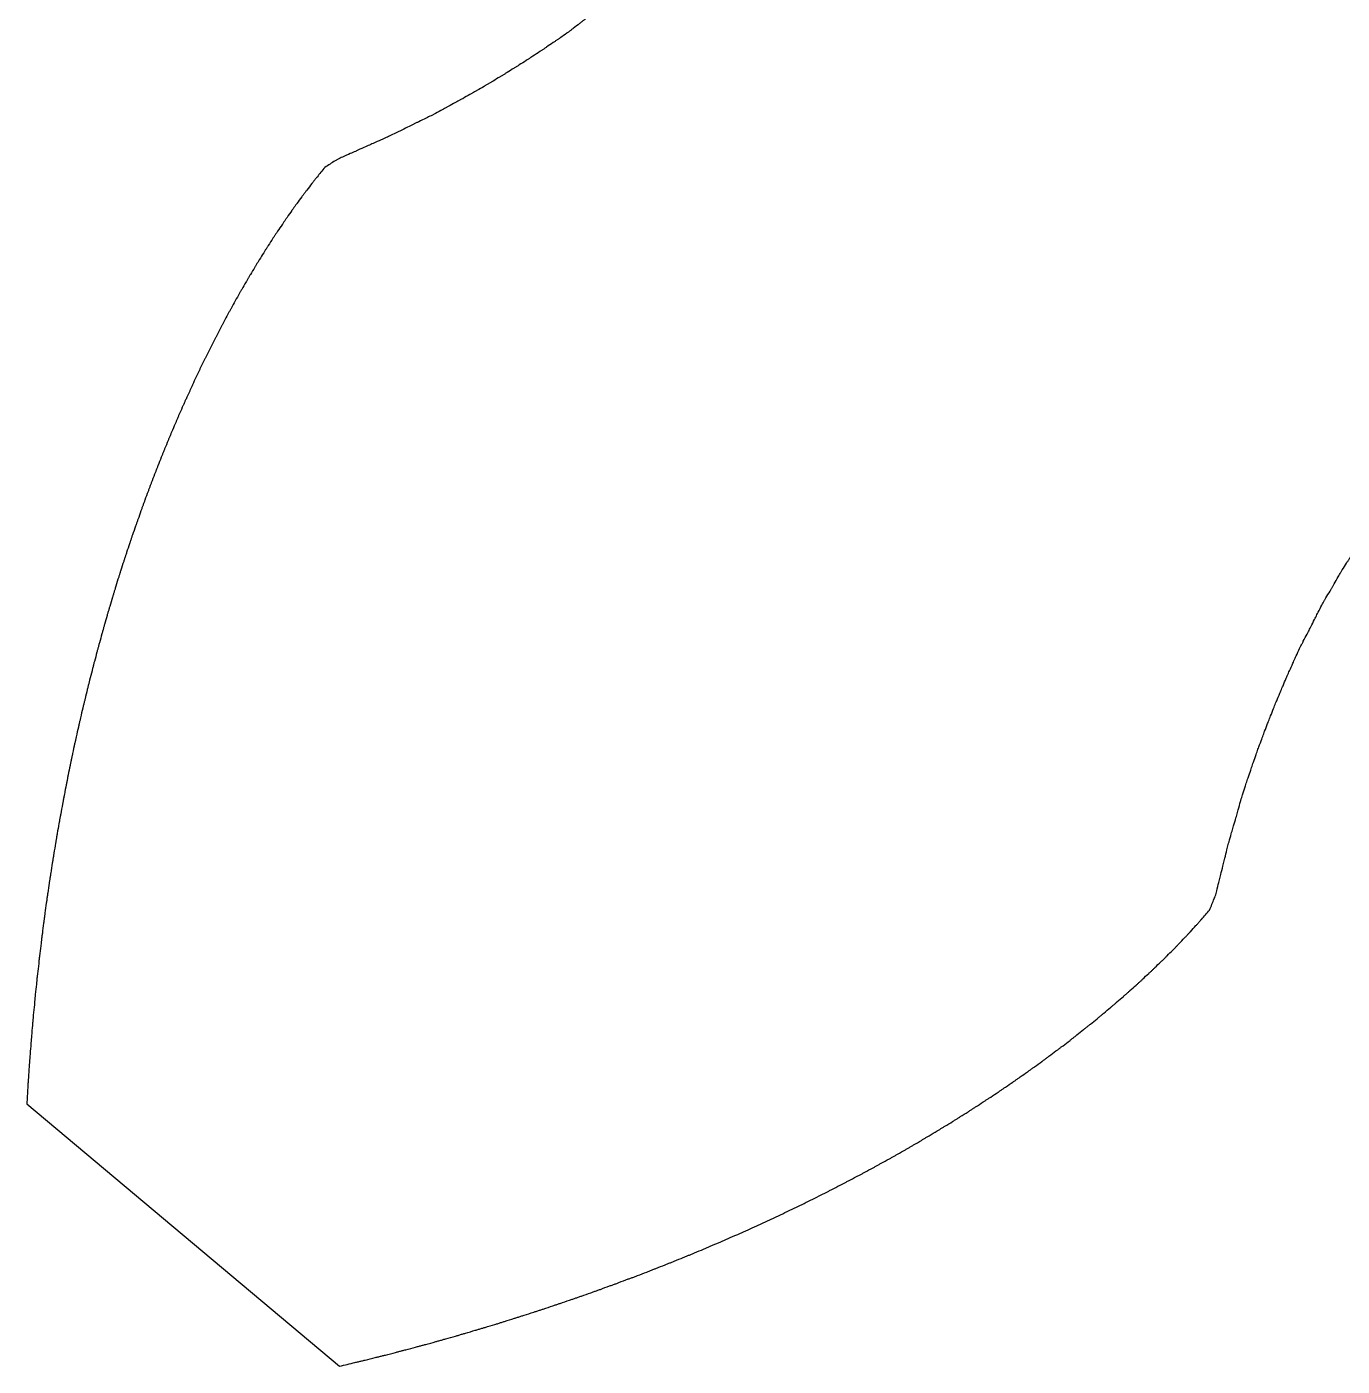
# Model space of a CAD drawing. Header units: millimetres. Extents: x -30 to 50.3, y -44.8 to 28.9.
# Drawn here: x -20.61 to -10.58, y -24.14 to -13.93 of the extents above; entities that cross this region are included whole.
import ezdxf

# ---------------------------------------------------------------- set-up
doc = ezdxf.new("R2010")
doc.units = ezdxf.units.MM

msp = doc.modelspace()

# ---------------------------------------------------------------- linework, layer by layer
at = {"color": 7, "linetype": 'Continuous', "lineweight": 25}
msp.add_line((-20.612, -22.141), (-18.225, -24.143), dxfattribs=at)
for points, knots in [([(-14.555, -10.587), (-14.546, -10.652), (-14.536, -10.718), (-14.527, -10.783), (-14.525, -10.796), (-14.521, -10.821), (-14.517, -10.861), (-14.517, -10.887), (-14.517, -10.9), (-14.516, -10.935), (-14.515, -10.97), (-14.515, -11.005), (-14.515, -11.016), (-14.514, -11.038), (-14.515, -11.071), (-14.517, -11.092), (-14.518, -11.103), (-14.52, -11.134), (-14.523, -11.165), (-14.525, -11.195), (-14.526, -11.205), (-14.528, -11.224), (-14.531, -11.253), (-14.535, -11.272), (-14.537, -11.281), (-14.542, -11.308), (-14.548, -11.335), (-14.553, -11.362), (-14.555, -11.37), (-14.558, -11.388), (-14.564, -11.415), (-14.568, -11.432), (-14.569, -11.441), (-14.575, -11.467), (-14.581, -11.493), (-14.587, -11.519), (-14.589, -11.527), (-14.592, -11.544), (-14.599, -11.569), (-14.604, -11.585), (-14.607, -11.594), (-14.614, -11.618), (-14.621, -11.642), (-14.628, -11.666), (-14.631, -11.673), (-14.636, -11.689), (-14.643, -11.713), (-14.648, -11.729), (-14.651, -11.736), (-14.659, -11.76), (-14.666, -11.783), (-14.674, -11.806), (-14.677, -11.814), (-14.682, -11.829), (-14.69, -11.852), (-14.696, -11.866), (-14.699, -11.874), (-14.708, -11.895), (-14.718, -11.917), (-14.727, -11.938), (-14.73, -11.946), (-14.736, -11.96), (-14.745, -11.981), (-14.751, -11.995), (-14.754, -12.002), (-14.764, -12.023), (-14.773, -12.044), (-14.783, -12.065), (-14.786, -12.072), (-14.792, -12.086), (-14.802, -12.106), (-14.809, -12.12), (-14.813, -12.126), (-14.824, -12.146), (-14.834, -12.165), (-14.845, -12.185), (-14.849, -12.191), (-14.856, -12.204), (-14.866, -12.224), (-14.873, -12.237), (-14.876, -12.244), (-14.887, -12.264), (-14.897, -12.284), (-14.907, -12.304), (-14.91, -12.311), (-14.917, -12.324), (-14.928, -12.344), (-14.935, -12.356), (-14.939, -12.362), (-14.95, -12.381), (-14.962, -12.4), (-14.973, -12.418), (-14.977, -12.425), (-14.984, -12.437), (-14.996, -12.455), (-15.004, -12.468), (-15.008, -12.474), (-15.019, -12.492), (-15.031, -12.51), (-15.043, -12.529), (-15.046, -12.535), (-15.054, -12.547), (-15.066, -12.564), (-15.075, -12.576), (-15.079, -12.581), (-15.092, -12.598), (-15.105, -12.615), (-15.117, -12.632), (-15.122, -12.638), (-15.13, -12.649), (-15.143, -12.666), (-15.151, -12.678), (-15.155, -12.684), (-15.167, -12.701), (-15.179, -12.719), (-15.191, -12.736), (-15.195, -12.742), (-15.204, -12.754), (-15.216, -12.771), (-15.225, -12.782), (-15.23, -12.787), (-15.243, -12.803), (-15.256, -12.82), (-15.269, -12.836), (-15.274, -12.841), (-15.283, -12.852), (-15.296, -12.868), (-15.305, -12.879), (-15.31, -12.884), (-15.323, -12.9), (-15.337, -12.916), (-15.35, -12.932), (-15.355, -12.937), (-15.364, -12.948), (-15.377, -12.964), (-15.386, -12.974), (-15.391, -12.98), (-15.405, -12.995), (-15.419, -13.011), (-15.432, -13.027), (-15.437, -13.032), (-15.446, -13.042), (-15.46, -13.058), (-15.469, -13.068), (-15.474, -13.073), (-15.488, -13.089), (-15.502, -13.104), (-15.516, -13.119), (-15.521, -13.125), (-15.53, -13.135), (-15.544, -13.15), (-15.554, -13.16), (-15.558, -13.165), (-15.573, -13.18), (-15.587, -13.195), (-15.601, -13.211), (-15.606, -13.216), (-15.615, -13.226), (-15.63, -13.241), (-15.639, -13.25), (-15.644, -13.255), (-15.659, -13.27), (-15.673, -13.285), (-15.687, -13.3), (-15.692, -13.305), (-15.702, -13.315), (-15.717, -13.329), (-15.726, -13.339), (-15.731, -13.344), (-15.746, -13.358), (-15.761, -13.373), (-15.775, -13.388), (-15.78, -13.392), (-15.79, -13.402), (-15.805, -13.416), (-15.816, -13.425), (-15.821, -13.43), (-15.836, -13.443), (-15.852, -13.457), (-15.868, -13.47), (-15.873, -13.475), (-15.883, -13.484), (-15.899, -13.497), (-15.909, -13.507), (-15.914, -13.511), (-15.929, -13.525), (-15.944, -13.539), (-15.959, -13.553), (-15.964, -13.558), (-15.974, -13.567), (-15.99, -13.581), (-16.001, -13.59), (-16.006, -13.594), (-16.022, -13.607), (-16.038, -13.62), (-16.054, -13.633), (-16.059, -13.637), (-16.07, -13.646), (-16.086, -13.659), (-16.096, -13.668), (-16.101, -13.673), (-16.117, -13.686), (-16.133, -13.7), (-16.148, -13.713), (-16.153, -13.718), (-16.164, -13.727), (-16.18, -13.74), (-16.191, -13.748), (-16.196, -13.752), (-16.213, -13.765), (-16.229, -13.778), (-16.245, -13.79), (-16.251, -13.794), (-16.262, -13.803), (-16.278, -13.815), (-16.289, -13.823), (-16.295, -13.827), (-16.311, -13.84), (-16.328, -13.852), (-16.345, -13.864), (-16.35, -13.868), (-16.361, -13.877), (-16.378, -13.889), (-16.388, -13.898), (-16.394, -13.902), (-16.41, -13.915), (-16.426, -13.927), (-16.443, -13.94), (-16.448, -13.944), (-16.459, -13.953), (-16.475, -13.965), (-16.487, -13.973), (-16.492, -13.977), (-16.509, -13.989), (-16.526, -14.001), (-16.543, -14.013), (-16.549, -14.017), (-16.56, -14.024), (-16.577, -14.036), (-16.589, -14.044), (-16.595, -14.048), (-16.612, -14.059), (-16.629, -14.071), (-16.646, -14.083), (-16.652, -14.087), (-16.663, -14.094), (-16.681, -14.106), (-16.692, -14.113), (-16.698, -14.117), (-16.715, -14.129), (-16.733, -14.14), (-16.75, -14.152), (-16.756, -14.155), (-16.767, -14.163), (-16.785, -14.174), (-16.797, -14.182), (-16.802, -14.185), (-16.82, -14.197), (-16.837, -14.208), (-16.855, -14.219), (-16.861, -14.223), (-16.873, -14.23), (-16.89, -14.241), (-16.902, -14.249), (-16.908, -14.252), (-16.926, -14.263), (-16.943, -14.274), (-16.961, -14.285), (-16.967, -14.289), (-16.979, -14.296), (-16.997, -14.307), (-17.009, -14.314), (-17.015, -14.318), (-17.033, -14.328), (-17.05, -14.339), (-17.068, -14.35), (-17.074, -14.353), (-17.086, -14.361), (-17.104, -14.371), (-17.116, -14.378), (-17.122, -14.382), (-17.14, -14.392), (-17.159, -14.403), (-17.177, -14.413), (-17.183, -14.417), (-17.195, -14.424), (-17.213, -14.434), (-17.225, -14.441), (-17.231, -14.445), (-17.249, -14.455), (-17.268, -14.465), (-17.286, -14.476), (-17.292, -14.479), (-17.304, -14.486), (-17.323, -14.496), (-17.335, -14.503), (-17.341, -14.506), (-17.36, -14.516), (-17.378, -14.526), (-17.396, -14.536), (-17.403, -14.54), (-17.415, -14.546), (-17.433, -14.556), (-17.446, -14.563), (-17.452, -14.566), (-17.471, -14.576), (-17.489, -14.586), (-17.508, -14.596), (-17.514, -14.599), (-17.527, -14.606), (-17.546, -14.615), (-17.558, -14.621), (-17.565, -14.624), (-17.584, -14.634), (-17.603, -14.643), (-17.622, -14.652), (-17.629, -14.655), (-17.641, -14.661), (-17.66, -14.671), (-17.673, -14.677), (-17.679, -14.68), (-17.698, -14.689), (-17.717, -14.699), (-17.736, -14.708), (-17.743, -14.711), (-17.755, -14.718), (-17.774, -14.727), (-17.787, -14.733), (-17.794, -14.736), (-17.813, -14.746), (-17.832, -14.755), (-17.851, -14.764), (-17.857, -14.767), (-17.87, -14.773), (-17.89, -14.782), (-17.903, -14.788), (-17.909, -14.791), (-17.929, -14.799), (-17.948, -14.808), (-17.968, -14.817), (-17.975, -14.819), (-17.988, -14.825), (-18.007, -14.834), (-18.02, -14.84), (-18.027, -14.843), (-18.046, -14.851), (-18.066, -14.86), (-18.085, -14.869), (-18.092, -14.872), (-18.105, -14.878), (-18.124, -14.887), (-18.137, -14.892), (-18.144, -14.895), (-18.163, -14.904), (-18.183, -14.912), (-18.203, -14.921), (-18.209, -14.924), (-18.222, -14.929), (-18.241, -14.939), (-18.253, -14.947), (-18.259, -14.95), (-18.285, -14.967), (-18.311, -14.983), (-18.338, -15)], [0, 0, 0, 0, 0.031678, 0.031678, 0.031678, 0.037992, 0.044306, 0.05062, 0.05062, 0.05062, 0.067465, 0.067465, 0.067465, 0.072733, 0.078001, 0.083269, 0.083269, 0.083269, 0.098067, 0.098067, 0.098067, 0.102719, 0.107371, 0.112023, 0.112023, 0.112023, 0.12518, 0.12518, 0.12518, 0.129509, 0.133839, 0.138168, 0.138168, 0.138168, 0.150991, 0.150991, 0.150991, 0.155137, 0.159282, 0.163427, 0.163427, 0.163427, 0.175492, 0.175492, 0.175492, 0.179476, 0.183459, 0.187443, 0.187443, 0.187443, 0.199279, 0.199279, 0.199279, 0.203127, 0.206975, 0.210823, 0.210823, 0.210823, 0.222091, 0.222091, 0.222091, 0.225821, 0.229552, 0.233282, 0.233282, 0.233282, 0.244398, 0.244398, 0.244398, 0.248031, 0.251665, 0.255298, 0.255298, 0.255298, 0.266002, 0.266002, 0.266002, 0.269595, 0.273188, 0.276781, 0.276781, 0.276781, 0.287638, 0.287638, 0.287638, 0.291196, 0.294755, 0.298313, 0.298313, 0.298313, 0.308825, 0.308825, 0.308825, 0.312315, 0.315805, 0.319295, 0.319295, 0.319295, 0.329727, 0.329727, 0.329727, 0.333163, 0.336599, 0.340036, 0.340036, 0.340036, 0.350238, 0.350238, 0.350238, 0.353655, 0.357071, 0.360487, 0.360487, 0.360487, 0.370786, 0.370786, 0.370786, 0.374185, 0.377585, 0.380985, 0.380985, 0.380985, 0.391099, 0.391099, 0.391099, 0.394465, 0.39783, 0.401196, 0.401196, 0.401196, 0.411275, 0.411275, 0.411275, 0.41463, 0.417985, 0.421339, 0.421339, 0.421339, 0.431388, 0.431388, 0.431388, 0.434733, 0.438078, 0.441424, 0.441424, 0.441424, 0.451446, 0.451446, 0.451446, 0.454783, 0.45812, 0.461457, 0.461457, 0.461457, 0.471456, 0.471456, 0.471456, 0.474786, 0.478116, 0.481446, 0.481446, 0.481446, 0.491427, 0.491427, 0.491427, 0.494751, 0.498075, 0.501399, 0.501399, 0.501399, 0.511365, 0.511365, 0.511365, 0.51468, 0.517995, 0.52131, 0.52131, 0.52131, 0.531247, 0.531247, 0.531247, 0.534561, 0.537874, 0.541187, 0.541187, 0.541187, 0.551132, 0.551132, 0.551132, 0.554445, 0.557757, 0.561069, 0.561069, 0.561069, 0.571008, 0.571008, 0.571008, 0.57432, 0.577632, 0.580945, 0.580945, 0.580945, 0.590881, 0.590881, 0.590881, 0.594194, 0.597507, 0.60082, 0.60082, 0.60082, 0.610769, 0.610769, 0.610769, 0.614087, 0.617405, 0.620722, 0.620722, 0.620722, 0.63068, 0.63068, 0.63068, 0.633996, 0.637313, 0.640629, 0.640629, 0.640629, 0.650573, 0.650573, 0.650573, 0.653892, 0.657211, 0.660531, 0.660531, 0.660531, 0.670511, 0.670511, 0.670511, 0.67384, 0.677169, 0.680498, 0.680498, 0.680498, 0.690491, 0.690491, 0.690491, 0.693825, 0.697159, 0.700492, 0.700492, 0.700492, 0.710501, 0.710501, 0.710501, 0.71384, 0.717179, 0.720518, 0.720518, 0.720518, 0.730543, 0.730543, 0.730543, 0.733888, 0.737233, 0.740578, 0.740578, 0.740578, 0.750621, 0.750621, 0.750621, 0.753972, 0.757324, 0.760675, 0.760675, 0.760675, 0.770738, 0.770738, 0.770738, 0.774096, 0.777454, 0.780812, 0.780812, 0.780812, 0.790896, 0.790896, 0.790896, 0.794262, 0.797627, 0.800992, 0.800992, 0.800992, 0.811099, 0.811099, 0.811099, 0.814472, 0.817845, 0.821218, 0.821218, 0.821218, 0.831349, 0.831349, 0.831349, 0.83473, 0.838111, 0.841492, 0.841492, 0.841492, 0.851648, 0.851648, 0.851648, 0.855048, 0.858448, 0.861847, 0.861847, 0.861847, 0.872093, 0.872093, 0.872093, 0.875502, 0.878911, 0.88232, 0.88232, 0.88232, 0.892527, 0.892527, 0.892527, 0.895934, 0.899342, 0.902749, 0.902749, 0.902749, 0.912985, 0.912985, 0.912985, 0.916412, 0.919839, 0.923266, 0.923266, 0.923266, 0.933594, 0.933594, 0.933594, 0.937032, 0.940469, 0.943906, 0.943906, 0.943906, 0.9542, 0.9542, 0.9542, 0.957636, 0.961073, 0.964509, 0.964509, 0.964509, 0.974835, 0.974835, 0.974835, 0.978216, 0.981596, 0.984977, 0.984977, 0.984977, 1, 1, 1, 1]), ([(-18.338, -15), (-18.358, -15.025), (-18.378, -15.049), (-18.397, -15.074), (-18.402, -15.079), (-18.411, -15.09), (-18.424, -15.107), (-18.432, -15.118), (-18.437, -15.123), (-18.45, -15.14), (-18.462, -15.157), (-18.475, -15.174), (-18.48, -15.179), (-18.488, -15.191), (-18.501, -15.208), (-18.509, -15.219), (-18.514, -15.225), (-18.526, -15.242), (-18.539, -15.259), (-18.551, -15.276), (-18.556, -15.282), (-18.564, -15.293), (-18.576, -15.311), (-18.585, -15.322), (-18.589, -15.328), (-18.601, -15.346), (-18.613, -15.363), (-18.626, -15.381), (-18.63, -15.387), (-18.638, -15.398), (-18.65, -15.416), (-18.658, -15.428), (-18.662, -15.434), (-18.674, -15.452), (-18.686, -15.469), (-18.698, -15.487), (-18.702, -15.493), (-18.71, -15.505), (-18.722, -15.523), (-18.73, -15.535), (-18.734, -15.541), (-18.745, -15.559), (-18.757, -15.578), (-18.769, -15.596), (-18.773, -15.602), (-18.781, -15.614), (-18.792, -15.632), (-18.8, -15.644), (-18.804, -15.651), (-18.815, -15.669), (-18.827, -15.687), (-18.838, -15.706), (-18.842, -15.712), (-18.85, -15.724), (-18.861, -15.743), (-18.869, -15.755), (-18.872, -15.762), (-18.883, -15.78), (-18.895, -15.799), (-18.906, -15.818), (-18.91, -15.824), (-18.917, -15.837), (-18.928, -15.855), (-18.936, -15.868), (-18.939, -15.874), (-18.95, -15.893), (-18.961, -15.912), (-18.972, -15.931), (-18.976, -15.938), (-18.983, -15.95), (-18.994, -15.97), (-19.001, -15.982), (-19.005, -15.989), (-19.016, -16.008), (-19.026, -16.027), (-19.037, -16.046), (-19.041, -16.053), (-19.048, -16.066), (-19.059, -16.085), (-19.065, -16.098), (-19.069, -16.105), (-19.08, -16.124), (-19.09, -16.144), (-19.101, -16.163), (-19.104, -16.17), (-19.111, -16.183), (-19.121, -16.202), (-19.128, -16.215), (-19.132, -16.222), (-19.142, -16.242), (-19.152, -16.262), (-19.163, -16.281), (-19.166, -16.288), (-19.173, -16.301), (-19.183, -16.321), (-19.19, -16.334), (-19.193, -16.341), (-19.203, -16.361), (-19.213, -16.381), (-19.223, -16.401), (-19.227, -16.408), (-19.233, -16.421), (-19.243, -16.441), (-19.25, -16.455), (-19.253, -16.461), (-19.263, -16.481), (-19.273, -16.502), (-19.283, -16.522), (-19.286, -16.529), (-19.293, -16.542), (-19.302, -16.563), (-19.309, -16.576), (-19.312, -16.583), (-19.321, -16.603), (-19.331, -16.624), (-19.341, -16.644), (-19.344, -16.651), (-19.35, -16.665), (-19.36, -16.685), (-19.366, -16.699), (-19.369, -16.706), (-19.379, -16.727), (-19.388, -16.747), (-19.397, -16.768), (-19.401, -16.775), (-19.407, -16.789), (-19.416, -16.81), (-19.422, -16.823), (-19.425, -16.83), (-19.434, -16.851), (-19.444, -16.872), (-19.453, -16.893), (-19.456, -16.9), (-19.462, -16.914), (-19.471, -16.935), (-19.477, -16.949), (-19.48, -16.956), (-19.489, -16.977), (-19.498, -16.998), (-19.507, -17.019), (-19.51, -17.026), (-19.516, -17.041), (-19.525, -17.062), (-19.531, -17.076), (-19.534, -17.083), (-19.542, -17.104), (-19.551, -17.126), (-19.56, -17.147), (-19.563, -17.154), (-19.569, -17.168), (-19.577, -17.19), (-19.583, -17.204), (-19.586, -17.211), (-19.594, -17.233), (-19.603, -17.254), (-19.611, -17.276), (-19.614, -17.283), (-19.62, -17.297), (-19.628, -17.319), (-19.634, -17.333), (-19.637, -17.341), (-19.645, -17.362), (-19.653, -17.384), (-19.662, -17.406), (-19.664, -17.413), (-19.67, -17.427), (-19.678, -17.449), (-19.684, -17.464), (-19.686, -17.471), (-19.694, -17.493), (-19.703, -17.515), (-19.711, -17.537), (-19.713, -17.544), (-19.719, -17.559), (-19.727, -17.581), (-19.732, -17.596), (-19.735, -17.603), (-19.743, -17.625), (-19.751, -17.647), (-19.758, -17.669), (-19.761, -17.677), (-19.766, -17.691), (-19.774, -17.714), (-19.779, -17.728), (-19.782, -17.736), (-19.79, -17.758), (-19.797, -17.78), (-19.805, -17.803), (-19.808, -17.81), (-19.813, -17.825), (-19.82, -17.847), (-19.825, -17.862), (-19.828, -17.87), (-19.835, -17.892), (-19.843, -17.915), (-19.85, -17.937), (-19.853, -17.945), (-19.858, -17.96), (-19.865, -17.982), (-19.87, -17.998), (-19.872, -18.005), (-19.88, -18.028), (-19.887, -18.05), (-19.894, -18.073), (-19.897, -18.081), (-19.902, -18.096), (-19.909, -18.119), (-19.913, -18.134), (-19.916, -18.141), (-19.923, -18.164), (-19.93, -18.187), (-19.937, -18.21), (-19.939, -18.218), (-19.944, -18.233), (-19.951, -18.256), (-19.956, -18.271), (-19.958, -18.279), (-19.965, -18.302), (-19.972, -18.325), (-19.979, -18.348), (-19.981, -18.355), (-19.985, -18.371), (-19.992, -18.394), (-19.997, -18.409), (-19.999, -18.417), (-20.005, -18.44), (-20.012, -18.463), (-20.019, -18.487), (-20.021, -18.494), (-20.025, -18.51), (-20.032, -18.533), (-20.036, -18.549), (-20.038, -18.557), (-20.045, -18.58), (-20.051, -18.603), (-20.058, -18.627), (-20.06, -18.634), (-20.064, -18.65), (-20.071, -18.674), (-20.075, -18.689), (-20.077, -18.697), (-20.083, -18.721), (-20.089, -18.744), (-20.096, -18.768), (-20.098, -18.776), (-20.102, -18.791), (-20.108, -18.815), (-20.112, -18.831), (-20.114, -18.839), (-20.12, -18.862), (-20.126, -18.886), (-20.132, -18.91), (-20.134, -18.918), (-20.138, -18.933), (-20.144, -18.957), (-20.148, -18.973), (-20.15, -18.981), (-20.156, -19.005), (-20.162, -19.029), (-20.167, -19.053), (-20.169, -19.061), (-20.173, -19.077), (-20.179, -19.101), (-20.183, -19.117), (-20.185, -19.125), (-20.19, -19.149), (-20.196, -19.173), (-20.202, -19.197), (-20.203, -19.205), (-20.207, -19.221), (-20.213, -19.245), (-20.216, -19.261), (-20.218, -19.269), (-20.224, -19.293), (-20.229, -19.317), (-20.234, -19.342), (-20.236, -19.35), (-20.24, -19.366), (-20.245, -19.39), (-20.249, -19.406), (-20.25, -19.414), (-20.256, -19.439), (-20.261, -19.463), (-20.266, -19.487), (-20.268, -19.496), (-20.271, -19.512), (-20.276, -19.536), (-20.28, -19.553), (-20.281, -19.561), (-20.286, -19.585), (-20.291, -19.61), (-20.296, -19.634), (-20.298, -19.643), (-20.301, -19.659), (-20.306, -19.683), (-20.309, -19.7), (-20.311, -19.708), (-20.316, -19.733), (-20.321, -19.757), (-20.325, -19.782), (-20.327, -19.79), (-20.33, -19.807), (-20.335, -19.832), (-20.338, -19.848), (-20.339, -19.856), (-20.344, -19.881), (-20.349, -19.906), (-20.353, -19.931), (-20.355, -19.939), (-20.358, -19.956), (-20.362, -19.98), (-20.365, -19.997), (-20.367, -20.005), (-20.371, -20.03), (-20.375, -20.055), (-20.38, -20.08), (-20.381, -20.089), (-20.384, -20.105), (-20.388, -20.13), (-20.391, -20.147), (-20.392, -20.155), (-20.397, -20.181), (-20.401, -20.206), (-20.405, -20.231), (-20.406, -20.239), (-20.409, -20.256), (-20.413, -20.281), (-20.416, -20.298), (-20.417, -20.306), (-20.421, -20.332), (-20.425, -20.357), (-20.429, -20.382), (-20.43, -20.39), (-20.433, -20.407), (-20.437, -20.433), (-20.439, -20.45), (-20.441, -20.458), (-20.444, -20.483), (-20.448, -20.509), (-20.452, -20.534), (-20.453, -20.543), (-20.456, -20.56), (-20.459, -20.585), (-20.461, -20.602), (-20.463, -20.611), (-20.466, -20.636), (-20.47, -20.662), (-20.473, -20.687), (-20.474, -20.696), (-20.477, -20.713), (-20.48, -20.738), (-20.482, -20.756), (-20.484, -20.764), (-20.487, -20.79), (-20.49, -20.815), (-20.493, -20.841), (-20.495, -20.85), (-20.497, -20.867), (-20.5, -20.893), (-20.502, -20.91), (-20.503, -20.918), (-20.506, -20.944), (-20.509, -20.97), (-20.512, -20.996), (-20.513, -21.004), (-20.516, -21.022), (-20.519, -21.048), (-20.52, -21.065), (-20.521, -21.073), (-20.524, -21.099), (-20.527, -21.125), (-20.53, -21.151), (-20.531, -21.16), (-20.533, -21.177), (-20.536, -21.203), (-20.538, -21.221), (-20.538, -21.229), (-20.541, -21.255), (-20.544, -21.282), (-20.547, -21.308), (-20.547, -21.316), (-20.549, -21.334), (-20.552, -21.36), (-20.553, -21.377), (-20.554, -21.386), (-20.557, -21.412), (-20.559, -21.439), (-20.562, -21.465), (-20.562, -21.474), (-20.564, -21.491), (-20.566, -21.517), (-20.568, -21.535), (-20.569, -21.544), (-20.571, -21.57), (-20.573, -21.596), (-20.576, -21.623), (-20.576, -21.631), (-20.578, -21.649), (-20.58, -21.675), (-20.581, -21.693), (-20.582, -21.702), (-20.584, -21.728), (-20.586, -21.755), (-20.588, -21.781), (-20.589, -21.79), (-20.59, -21.808), (-20.592, -21.834), (-20.593, -21.852), (-20.594, -21.861), (-20.596, -21.887), (-20.597, -21.914), (-20.599, -21.941), (-20.6, -21.95), (-20.601, -21.967), (-20.603, -21.994), (-20.604, -22.012), (-20.604, -22.021), (-20.607, -22.061), (-20.609, -22.101), (-20.612, -22.141)], [0, 0, 0, 0, 0.012463, 0.012463, 0.012463, 0.015239, 0.018016, 0.020792, 0.020792, 0.020792, 0.029144, 0.029144, 0.029144, 0.031935, 0.034726, 0.037517, 0.037517, 0.037517, 0.045912, 0.045912, 0.045912, 0.048717, 0.051523, 0.054328, 0.054328, 0.054328, 0.062766, 0.062766, 0.062766, 0.065586, 0.068406, 0.071226, 0.071226, 0.071226, 0.079708, 0.079708, 0.079708, 0.082542, 0.085376, 0.088211, 0.088211, 0.088211, 0.096736, 0.096736, 0.096736, 0.099584, 0.102433, 0.105282, 0.105282, 0.105282, 0.11385, 0.11385, 0.11385, 0.116713, 0.119577, 0.12244, 0.12244, 0.12244, 0.131051, 0.131051, 0.131051, 0.133929, 0.136807, 0.139684, 0.139684, 0.139684, 0.148339, 0.148339, 0.148339, 0.151231, 0.154123, 0.157015, 0.157015, 0.157015, 0.165714, 0.165714, 0.165714, 0.16862, 0.171527, 0.174433, 0.174433, 0.174433, 0.183174, 0.183174, 0.183174, 0.186095, 0.189016, 0.191937, 0.191937, 0.191937, 0.200722, 0.200722, 0.200722, 0.203658, 0.206593, 0.209528, 0.209528, 0.209528, 0.218356, 0.218356, 0.218356, 0.221306, 0.224256, 0.227206, 0.227206, 0.227206, 0.236077, 0.236077, 0.236077, 0.239041, 0.242006, 0.24497, 0.24497, 0.24497, 0.253885, 0.253885, 0.253885, 0.256863, 0.259842, 0.262821, 0.262821, 0.262821, 0.271779, 0.271779, 0.271779, 0.274772, 0.277765, 0.280758, 0.280758, 0.280758, 0.289759, 0.289759, 0.289759, 0.292767, 0.295774, 0.298782, 0.298782, 0.298782, 0.307826, 0.307826, 0.307826, 0.310848, 0.31387, 0.316892, 0.316892, 0.316892, 0.32598, 0.32598, 0.32598, 0.329016, 0.332053, 0.335089, 0.335089, 0.335089, 0.34422, 0.34422, 0.34422, 0.347271, 0.350322, 0.353373, 0.353373, 0.353373, 0.362547, 0.362547, 0.362547, 0.365612, 0.368677, 0.371743, 0.371743, 0.371743, 0.38096, 0.38096, 0.38096, 0.38404, 0.38712, 0.3902, 0.3902, 0.3902, 0.399461, 0.399461, 0.399461, 0.402555, 0.405649, 0.408743, 0.408743, 0.408743, 0.418047, 0.418047, 0.418047, 0.421156, 0.424264, 0.427373, 0.427373, 0.427373, 0.43672, 0.43672, 0.43672, 0.439843, 0.442966, 0.446089, 0.446089, 0.446089, 0.45548, 0.45548, 0.45548, 0.458618, 0.461755, 0.464892, 0.464892, 0.464892, 0.474326, 0.474326, 0.474326, 0.477478, 0.48063, 0.483782, 0.483782, 0.483782, 0.493259, 0.493259, 0.493259, 0.496426, 0.499592, 0.502758, 0.502758, 0.502758, 0.512279, 0.512279, 0.512279, 0.51546, 0.51864, 0.521821, 0.521821, 0.521821, 0.531385, 0.531385, 0.531385, 0.53458, 0.537775, 0.54097, 0.54097, 0.54097, 0.550577, 0.550577, 0.550577, 0.553787, 0.556997, 0.560206, 0.560206, 0.560206, 0.569857, 0.569857, 0.569857, 0.573081, 0.576305, 0.579529, 0.579529, 0.579529, 0.589223, 0.589223, 0.589223, 0.592461, 0.5957, 0.598938, 0.598938, 0.598938, 0.608675, 0.608675, 0.608675, 0.611928, 0.615181, 0.618434, 0.618434, 0.618434, 0.628214, 0.628214, 0.628214, 0.631481, 0.634749, 0.638016, 0.638016, 0.638016, 0.64784, 0.64784, 0.64784, 0.651121, 0.654403, 0.657685, 0.657685, 0.657685, 0.667552, 0.667552, 0.667552, 0.670848, 0.674144, 0.67744, 0.67744, 0.67744, 0.687351, 0.687351, 0.687351, 0.690661, 0.693972, 0.697282, 0.697282, 0.697282, 0.707235, 0.707235, 0.707235, 0.71056, 0.713885, 0.71721, 0.71721, 0.71721, 0.727207, 0.727207, 0.727207, 0.730547, 0.733887, 0.737226, 0.737226, 0.737226, 0.747266, 0.747266, 0.747266, 0.75062, 0.753974, 0.757328, 0.757328, 0.757328, 0.767411, 0.767411, 0.767411, 0.770779, 0.774147, 0.777516, 0.777516, 0.777516, 0.787642, 0.787642, 0.787642, 0.791025, 0.794408, 0.79779, 0.79779, 0.79779, 0.807961, 0.807961, 0.807961, 0.811358, 0.814755, 0.818152, 0.818152, 0.818152, 0.828366, 0.828366, 0.828366, 0.831777, 0.835189, 0.8386, 0.8386, 0.8386, 0.848857, 0.848857, 0.848857, 0.852283, 0.855709, 0.859135, 0.859135, 0.859135, 0.869435, 0.869435, 0.869435, 0.872875, 0.876316, 0.879756, 0.879756, 0.879756, 0.890099, 0.890099, 0.890099, 0.893554, 0.897009, 0.900464, 0.900464, 0.900464, 0.91085, 0.91085, 0.91085, 0.91432, 0.917789, 0.921258, 0.921258, 0.921258, 0.931688, 0.931688, 0.931688, 0.935172, 0.938655, 0.942139, 0.942139, 0.942139, 0.952612, 0.952612, 0.952612, 0.95611, 0.959608, 0.963107, 0.963107, 0.963107, 0.973623, 0.973623, 0.973623, 0.977135, 0.980648, 0.984161, 0.984161, 0.984161, 1, 1, 1, 1]), ([(-11.588, -20.664), (-11.576, -20.635), (-11.564, -20.606), (-11.553, -20.577), (-11.55, -20.571), (-11.545, -20.558), (-11.538, -20.538), (-11.535, -20.524), (-11.533, -20.517), (-11.528, -20.496), (-11.523, -20.475), (-11.518, -20.455), (-11.517, -20.448), (-11.513, -20.434), (-11.508, -20.413), (-11.504, -20.399), (-11.503, -20.392), (-11.497, -20.372), (-11.492, -20.351), (-11.487, -20.33), (-11.485, -20.323), (-11.482, -20.309), (-11.476, -20.289), (-11.473, -20.275), (-11.471, -20.268), (-11.466, -20.247), (-11.461, -20.226), (-11.456, -20.205), (-11.454, -20.199), (-11.451, -20.185), (-11.446, -20.164), (-11.442, -20.15), (-11.44, -20.143), (-11.434, -20.123), (-11.428, -20.103), (-11.423, -20.082), (-11.421, -20.075), (-11.417, -20.062), (-11.411, -20.041), (-11.407, -20.028), (-11.405, -20.021), (-11.399, -20.001), (-11.393, -19.98), (-11.387, -19.96), (-11.385, -19.953), (-11.381, -19.94), (-11.375, -19.919), (-11.371, -19.906), (-11.369, -19.899), (-11.364, -19.878), (-11.358, -19.858), (-11.352, -19.837), (-11.35, -19.831), (-11.346, -19.817), (-11.34, -19.797), (-11.336, -19.783), (-11.334, -19.777), (-11.327, -19.756), (-11.321, -19.736), (-11.314, -19.716), (-11.312, -19.71), (-11.308, -19.696), (-11.301, -19.676), (-11.297, -19.663), (-11.295, -19.656), (-11.288, -19.636), (-11.281, -19.617), (-11.274, -19.597), (-11.272, -19.59), (-11.268, -19.577), (-11.261, -19.557), (-11.256, -19.544), (-11.254, -19.537), (-11.247, -19.517), (-11.24, -19.497), (-11.233, -19.478), (-11.231, -19.471), (-11.226, -19.458), (-11.219, -19.438), (-11.214, -19.425), (-11.212, -19.419), (-11.204, -19.399), (-11.197, -19.379), (-11.19, -19.36), (-11.188, -19.353), (-11.183, -19.34), (-11.175, -19.32), (-11.17, -19.307), (-11.168, -19.301), (-11.161, -19.281), (-11.153, -19.262), (-11.146, -19.242), (-11.143, -19.236), (-11.138, -19.223), (-11.131, -19.203), (-11.125, -19.191), (-11.123, -19.184), (-11.115, -19.165), (-11.107, -19.145), (-11.1, -19.126), (-11.097, -19.119), (-11.092, -19.107), (-11.084, -19.087), (-11.079, -19.074), (-11.076, -19.068), (-11.068, -19.049), (-11.06, -19.03), (-11.052, -19.01), (-11.05, -19.004), (-11.044, -18.991), (-11.036, -18.972), (-11.031, -18.959), (-11.028, -18.953), (-11.02, -18.934), (-11.011, -18.915), (-11.003, -18.896), (-11.001, -18.889), (-10.995, -18.877), (-10.987, -18.858), (-10.981, -18.845), (-10.978, -18.839), (-10.97, -18.82), (-10.961, -18.801), (-10.953, -18.782), (-10.95, -18.776), (-10.944, -18.763), (-10.936, -18.744), (-10.93, -18.732), (-10.927, -18.725), (-10.918, -18.707), (-10.91, -18.688), (-10.901, -18.669), (-10.898, -18.663), (-10.892, -18.65), (-10.883, -18.632), (-10.876, -18.62), (-10.873, -18.613), (-10.863, -18.595), (-10.854, -18.577), (-10.844, -18.559), (-10.841, -18.553), (-10.834, -18.541), (-10.825, -18.522), (-10.819, -18.51), (-10.816, -18.504), (-10.806, -18.485), (-10.797, -18.467), (-10.788, -18.448), (-10.785, -18.442), (-10.778, -18.43), (-10.769, -18.411), (-10.763, -18.399), (-10.76, -18.393), (-10.75, -18.375), (-10.741, -18.356), (-10.731, -18.338), (-10.728, -18.332), (-10.722, -18.32), (-10.712, -18.302), (-10.704, -18.29), (-10.701, -18.284), (-10.69, -18.266), (-10.68, -18.249), (-10.669, -18.231), (-10.666, -18.225), (-10.659, -18.213), (-10.648, -18.195), (-10.642, -18.183), (-10.638, -18.177), (-10.628, -18.159), (-10.618, -18.141), (-10.608, -18.123), (-10.605, -18.117), (-10.598, -18.105), (-10.587, -18.088), (-10.58, -18.076), (-10.576, -18.07), (-10.565, -18.053), (-10.554, -18.036), (-10.543, -18.018), (-10.539, -18.012), (-10.532, -18.001), (-10.521, -17.983), (-10.514, -17.972), (-10.51, -17.966), (-10.5, -17.948), (-10.489, -17.93), (-10.478, -17.913), (-10.475, -17.907), (-10.468, -17.895), (-10.457, -17.877), (-10.449, -17.866), (-10.445, -17.86), (-10.433, -17.843), (-10.421, -17.826), (-10.409, -17.809), (-10.406, -17.804), (-10.398, -17.792), (-10.386, -17.775), (-10.378, -17.764), (-10.374, -17.759), (-10.362, -17.742), (-10.35, -17.725), (-10.337, -17.708), (-10.333, -17.703), (-10.325, -17.691), (-10.313, -17.675), (-10.305, -17.664), (-10.301, -17.658), (-10.288, -17.641), (-10.276, -17.625), (-10.264, -17.608), (-10.259, -17.602), (-10.251, -17.591), (-10.239, -17.575), (-10.23, -17.564), (-10.226, -17.558), (-10.213, -17.542), (-10.2, -17.525), (-10.188, -17.509), (-10.183, -17.504), (-10.175, -17.493), (-10.162, -17.476), (-10.153, -17.465), (-10.149, -17.46), (-10.136, -17.444), (-10.123, -17.427), (-10.11, -17.411), (-10.105, -17.406), (-10.097, -17.395), (-10.084, -17.379), (-10.075, -17.368), (-10.07, -17.363), (-10.057, -17.347), (-10.043, -17.33), (-10.03, -17.314), (-10.026, -17.309), (-10.017, -17.298), (-10.003, -17.282), (-9.994, -17.272), (-9.989, -17.266), (-9.976, -17.25), (-9.962, -17.235), (-9.948, -17.219), (-9.944, -17.213), (-9.934, -17.203), (-9.92, -17.187), (-9.91, -17.177), (-9.905, -17.172), (-9.89, -17.157), (-9.875, -17.142), (-9.859, -17.127), (-9.854, -17.122), (-9.844, -17.112), (-9.829, -17.097), (-9.82, -17.086), (-9.815, -17.081), (-9.801, -17.066), (-9.786, -17.05), (-9.772, -17.035), (-9.767, -17.03), (-9.757, -17.019), (-9.742, -17.004), (-9.731, -16.994), (-9.726, -16.99), (-9.71, -16.975), (-9.694, -16.96), (-9.678, -16.946), (-9.673, -16.941), (-9.662, -16.931), (-9.646, -16.916), (-9.635, -16.907), (-9.63, -16.902), (-9.613, -16.888), (-9.597, -16.873), (-9.581, -16.859), (-9.575, -16.854), (-9.564, -16.844), (-9.547, -16.83), (-9.535, -16.821), (-9.529, -16.817), (-9.511, -16.804), (-9.493, -16.79), (-9.475, -16.777), (-9.469, -16.772), (-9.457, -16.763), (-9.439, -16.75), (-9.427, -16.74), (-9.422, -16.735), (-9.404, -16.722), (-9.387, -16.708), (-9.37, -16.694), (-9.364, -16.689), (-9.352, -16.68), (-9.334, -16.666), (-9.321, -16.658), (-9.315, -16.653), (-9.296, -16.64), (-9.277, -16.627), (-9.258, -16.614), (-9.251, -16.61), (-9.239, -16.601), (-9.219, -16.589), (-9.206, -16.58), (-9.2, -16.576), (-9.18, -16.563), (-9.16, -16.551), (-9.141, -16.538), (-9.134, -16.534), (-9.121, -16.525), (-9.1, -16.513), (-9.086, -16.505), (-9.079, -16.501), (-9.057, -16.49), (-9.036, -16.478), (-9.014, -16.466), (-9.007, -16.462), (-8.992, -16.455), (-8.97, -16.443), (-8.955, -16.436), (-8.948, -16.432), (-8.926, -16.421), (-8.903, -16.409), (-8.881, -16.398), (-8.873, -16.394), (-8.858, -16.386), (-8.835, -16.375), (-8.819, -16.369), (-8.811, -16.365), (-8.786, -16.355), (-8.762, -16.345), (-8.737, -16.335), (-8.729, -16.331), (-8.712, -16.324), (-8.687, -16.314), (-8.67, -16.308), (-8.662, -16.305), (-8.637, -16.295), (-8.611, -16.285), (-8.586, -16.275), (-8.577, -16.272), (-8.559, -16.265), (-8.531, -16.256), (-8.512, -16.251), (-8.503, -16.249), (-8.473, -16.241), (-8.443, -16.233), (-8.414, -16.225), (-8.403, -16.223), (-8.382, -16.217), (-8.35, -16.211), (-8.328, -16.207), (-8.317, -16.205), (-8.283, -16.2), (-8.248, -16.194), (-8.214, -16.189), (-8.201, -16.187), (-8.175, -16.183), (-8.135, -16.18), (-8.109, -16.179), (-8.096, -16.179), (-8.03, -16.177), (-7.965, -16.175), (-7.899, -16.173)], [0, 0, 0, 0, 0.015023, 0.015023, 0.015023, 0.018404, 0.021784, 0.025165, 0.025165, 0.025165, 0.035491, 0.035491, 0.035491, 0.038927, 0.042364, 0.0458, 0.0458, 0.0458, 0.056094, 0.056094, 0.056094, 0.059531, 0.062968, 0.066406, 0.066406, 0.066406, 0.076734, 0.076734, 0.076734, 0.080161, 0.083588, 0.087015, 0.087015, 0.087015, 0.097251, 0.097251, 0.097251, 0.100658, 0.104066, 0.107473, 0.107473, 0.107473, 0.11768, 0.11768, 0.11768, 0.121089, 0.124498, 0.127907, 0.127907, 0.127907, 0.138153, 0.138153, 0.138153, 0.141552, 0.144952, 0.148352, 0.148352, 0.148352, 0.158508, 0.158508, 0.158508, 0.161889, 0.16527, 0.168651, 0.168651, 0.168651, 0.178782, 0.178782, 0.178782, 0.182155, 0.185528, 0.188901, 0.188901, 0.188901, 0.199008, 0.199008, 0.199008, 0.202373, 0.205738, 0.209104, 0.209104, 0.209104, 0.219188, 0.219188, 0.219188, 0.222546, 0.225904, 0.229262, 0.229262, 0.229262, 0.239325, 0.239325, 0.239325, 0.242676, 0.246028, 0.249379, 0.249379, 0.249379, 0.259422, 0.259422, 0.259422, 0.262767, 0.266112, 0.269457, 0.269457, 0.269457, 0.279482, 0.279482, 0.279482, 0.282821, 0.28616, 0.289499, 0.289499, 0.289499, 0.299508, 0.299508, 0.299508, 0.302841, 0.306175, 0.309509, 0.309509, 0.309509, 0.319502, 0.319502, 0.319502, 0.322831, 0.32616, 0.329489, 0.329489, 0.329489, 0.339469, 0.339469, 0.339469, 0.342789, 0.346108, 0.349427, 0.349427, 0.349427, 0.359371, 0.359371, 0.359371, 0.362687, 0.366004, 0.36932, 0.36932, 0.36932, 0.379278, 0.379278, 0.379278, 0.382595, 0.385913, 0.389231, 0.389231, 0.389231, 0.39918, 0.39918, 0.39918, 0.402493, 0.405806, 0.409119, 0.409119, 0.409119, 0.419055, 0.419055, 0.419055, 0.422368, 0.42568, 0.428992, 0.428992, 0.428992, 0.438931, 0.438931, 0.438931, 0.442243, 0.445555, 0.448868, 0.448868, 0.448868, 0.458813, 0.458813, 0.458813, 0.462126, 0.465439, 0.468753, 0.468753, 0.468753, 0.47869, 0.47869, 0.47869, 0.482005, 0.48532, 0.488635, 0.488635, 0.488635, 0.498601, 0.498601, 0.498601, 0.501925, 0.505249, 0.508573, 0.508573, 0.508573, 0.518554, 0.518554, 0.518554, 0.521884, 0.525214, 0.528544, 0.528544, 0.528544, 0.538543, 0.538543, 0.538543, 0.54188, 0.545217, 0.548554, 0.548554, 0.548554, 0.558576, 0.558576, 0.558576, 0.561922, 0.565267, 0.568612, 0.568612, 0.568612, 0.578661, 0.578661, 0.578661, 0.582015, 0.58537, 0.588725, 0.588725, 0.588725, 0.598804, 0.598804, 0.598804, 0.60217, 0.605535, 0.608901, 0.608901, 0.608901, 0.619015, 0.619015, 0.619015, 0.622415, 0.625815, 0.629214, 0.629214, 0.629214, 0.639513, 0.639513, 0.639513, 0.642929, 0.646345, 0.649762, 0.649762, 0.649762, 0.659964, 0.659964, 0.659964, 0.663401, 0.666837, 0.670273, 0.670273, 0.670273, 0.680705, 0.680705, 0.680705, 0.684195, 0.687685, 0.691175, 0.691175, 0.691175, 0.701687, 0.701687, 0.701687, 0.705245, 0.708804, 0.712362, 0.712362, 0.712362, 0.723219, 0.723219, 0.723219, 0.726812, 0.730405, 0.733998, 0.733998, 0.733998, 0.744702, 0.744702, 0.744702, 0.748335, 0.751969, 0.755602, 0.755602, 0.755602, 0.766718, 0.766718, 0.766718, 0.770448, 0.774179, 0.777909, 0.777909, 0.777909, 0.789177, 0.789177, 0.789177, 0.793025, 0.796873, 0.800721, 0.800721, 0.800721, 0.812557, 0.812557, 0.812557, 0.816541, 0.820524, 0.824508, 0.824508, 0.824508, 0.836573, 0.836573, 0.836573, 0.840718, 0.844863, 0.849009, 0.849009, 0.849009, 0.861832, 0.861832, 0.861832, 0.866161, 0.870491, 0.87482, 0.87482, 0.87482, 0.887977, 0.887977, 0.887977, 0.892629, 0.897281, 0.901933, 0.901933, 0.901933, 0.916731, 0.916731, 0.916731, 0.921999, 0.927267, 0.932535, 0.932535, 0.932535, 0.94938, 0.94938, 0.94938, 0.955694, 0.962008, 0.968322, 0.968322, 0.968322, 1, 1, 1, 1]), ([(-18.225, -24.143), (-18.186, -24.134), (-18.147, -24.125), (-18.108, -24.115), (-18.1, -24.113), (-18.082, -24.109), (-18.056, -24.103), (-18.039, -24.098), (-18.03, -24.096), (-18.004, -24.09), (-17.979, -24.083), (-17.953, -24.077), (-17.944, -24.075), (-17.927, -24.071), (-17.901, -24.064), (-17.884, -24.06), (-17.875, -24.058), (-17.85, -24.051), (-17.824, -24.044), (-17.798, -24.038), (-17.79, -24.036), (-17.772, -24.031), (-17.747, -24.024), (-17.73, -24.02), (-17.721, -24.018), (-17.696, -24.011), (-17.67, -24.004), (-17.645, -23.997), (-17.636, -23.995), (-17.619, -23.99), (-17.594, -23.984), (-17.577, -23.979), (-17.568, -23.977), (-17.543, -23.97), (-17.517, -23.963), (-17.492, -23.956), (-17.484, -23.953), (-17.467, -23.949), (-17.441, -23.942), (-17.425, -23.937), (-17.416, -23.934), (-17.391, -23.927), (-17.366, -23.92), (-17.34, -23.913), (-17.332, -23.911), (-17.315, -23.906), (-17.29, -23.898), (-17.273, -23.894), (-17.265, -23.891), (-17.24, -23.884), (-17.215, -23.876), (-17.19, -23.869), (-17.181, -23.867), (-17.165, -23.862), (-17.14, -23.854), (-17.123, -23.849), (-17.115, -23.847), (-17.09, -23.839), (-17.065, -23.832), (-17.04, -23.824), (-17.032, -23.822), (-17.015, -23.817), (-16.991, -23.809), (-16.974, -23.804), (-16.966, -23.801), (-16.941, -23.793), (-16.916, -23.786), (-16.892, -23.778), (-16.884, -23.775), (-16.867, -23.77), (-16.842, -23.762), (-16.826, -23.757), (-16.818, -23.755), (-16.793, -23.747), (-16.769, -23.739), (-16.744, -23.731), (-16.736, -23.728), (-16.72, -23.723), (-16.695, -23.715), (-16.679, -23.709), (-16.671, -23.707), (-16.647, -23.699), (-16.622, -23.691), (-16.598, -23.682), (-16.59, -23.68), (-16.573, -23.674), (-16.549, -23.666), (-16.533, -23.661), (-16.525, -23.658), (-16.501, -23.65), (-16.477, -23.641), (-16.452, -23.633), (-16.444, -23.63), (-16.428, -23.625), (-16.404, -23.616), (-16.388, -23.611), (-16.38, -23.608), (-16.356, -23.6), (-16.332, -23.591), (-16.308, -23.583), (-16.3, -23.58), (-16.284, -23.574), (-16.26, -23.566), (-16.244, -23.56), (-16.236, -23.557), (-16.213, -23.548), (-16.189, -23.54), (-16.165, -23.531), (-16.157, -23.528), (-16.141, -23.522), (-16.117, -23.514), (-16.102, -23.508), (-16.094, -23.505), (-16.07, -23.496), (-16.046, -23.487), (-16.023, -23.478), (-16.015, -23.475), (-15.999, -23.47), (-15.976, -23.461), (-15.96, -23.455), (-15.952, -23.452), (-15.929, -23.443), (-15.905, -23.434), (-15.882, -23.425), (-15.874, -23.422), (-15.858, -23.416), (-15.835, -23.407), (-15.819, -23.4), (-15.812, -23.397), (-15.788, -23.388), (-15.765, -23.379), (-15.742, -23.37), (-15.734, -23.367), (-15.719, -23.361), (-15.695, -23.351), (-15.68, -23.345), (-15.672, -23.342), (-15.649, -23.333), (-15.626, -23.323), (-15.603, -23.314), (-15.595, -23.311), (-15.58, -23.305), (-15.557, -23.295), (-15.542, -23.289), (-15.534, -23.286), (-15.511, -23.276), (-15.488, -23.267), (-15.465, -23.257), (-15.458, -23.254), (-15.443, -23.247), (-15.42, -23.238), (-15.405, -23.231), (-15.397, -23.228), (-15.374, -23.218), (-15.352, -23.209), (-15.329, -23.199), (-15.321, -23.196), (-15.306, -23.189), (-15.284, -23.179), (-15.269, -23.173), (-15.261, -23.17), (-15.239, -23.16), (-15.216, -23.15), (-15.194, -23.14), (-15.186, -23.137), (-15.171, -23.13), (-15.149, -23.12), (-15.134, -23.113), (-15.126, -23.11), (-15.104, -23.1), (-15.082, -23.09), (-15.06, -23.08), (-15.052, -23.076), (-15.037, -23.07), (-15.015, -23.06), (-15, -23.053), (-14.993, -23.049), (-14.971, -23.039), (-14.949, -23.029), (-14.927, -23.019), (-14.919, -23.015), (-14.905, -23.008), (-14.883, -22.998), (-14.868, -22.991), (-14.861, -22.988), (-14.839, -22.977), (-14.817, -22.967), (-14.795, -22.956), (-14.788, -22.953), (-14.773, -22.946), (-14.751, -22.935), (-14.737, -22.928), (-14.73, -22.925), (-14.708, -22.914), (-14.686, -22.904), (-14.665, -22.893), (-14.657, -22.89), (-14.643, -22.883), (-14.621, -22.872), (-14.607, -22.865), (-14.6, -22.861), (-14.578, -22.85), (-14.557, -22.84), (-14.535, -22.829), (-14.528, -22.825), (-14.514, -22.818), (-14.493, -22.807), (-14.478, -22.8), (-14.471, -22.796), (-14.45, -22.785), (-14.429, -22.774), (-14.407, -22.763), (-14.4, -22.76), (-14.386, -22.752), (-14.365, -22.741), (-14.351, -22.734), (-14.344, -22.73), (-14.323, -22.719), (-14.302, -22.708), (-14.281, -22.697), (-14.274, -22.693), (-14.26, -22.686), (-14.239, -22.675), (-14.225, -22.667), (-14.218, -22.663), (-14.197, -22.652), (-14.176, -22.641), (-14.155, -22.63), (-14.148, -22.626), (-14.135, -22.618), (-14.114, -22.607), (-14.1, -22.599), (-14.093, -22.595), (-14.073, -22.584), (-14.052, -22.573), (-14.031, -22.561), (-14.024, -22.557), (-14.011, -22.55), (-13.99, -22.538), (-13.977, -22.53), (-13.97, -22.526), (-13.949, -22.515), (-13.929, -22.503), (-13.909, -22.492), (-13.902, -22.488), (-13.888, -22.48), (-13.868, -22.468), (-13.854, -22.46), (-13.848, -22.456), (-13.828, -22.445), (-13.807, -22.433), (-13.787, -22.421), (-13.781, -22.417), (-13.767, -22.409), (-13.747, -22.397), (-13.734, -22.389), (-13.727, -22.385), (-13.707, -22.373), (-13.687, -22.361), (-13.667, -22.349), (-13.661, -22.345), (-13.647, -22.338), (-13.628, -22.325), (-13.614, -22.317), (-13.608, -22.313), (-13.588, -22.301), (-13.568, -22.289), (-13.549, -22.277), (-13.542, -22.273), (-13.529, -22.265), (-13.509, -22.252), (-13.496, -22.244), (-13.49, -22.24), (-13.47, -22.228), (-13.451, -22.215), (-13.431, -22.203), (-13.425, -22.199), (-13.412, -22.191), (-13.393, -22.178), (-13.38, -22.17), (-13.373, -22.166), (-13.354, -22.153), (-13.335, -22.141), (-13.316, -22.128), (-13.309, -22.124), (-13.297, -22.116), (-13.277, -22.103), (-13.265, -22.095), (-13.258, -22.091), (-13.239, -22.078), (-13.22, -22.065), (-13.202, -22.053), (-13.195, -22.048), (-13.183, -22.04), (-13.164, -22.027), (-13.151, -22.019), (-13.145, -22.014), (-13.126, -22.002), (-13.107, -21.989), (-13.089, -21.976), (-13.083, -21.972), (-13.07, -21.963), (-13.051, -21.95), (-13.039, -21.941), (-13.033, -21.937), (-13.014, -21.924), (-12.996, -21.911), (-12.978, -21.898), (-12.971, -21.894), (-12.959, -21.885), (-12.941, -21.872), (-12.929, -21.863), (-12.923, -21.859), (-12.904, -21.846), (-12.886, -21.832), (-12.868, -21.819), (-12.862, -21.815), (-12.85, -21.806), (-12.832, -21.793), (-12.82, -21.784), (-12.814, -21.779), (-12.796, -21.766), (-12.778, -21.752), (-12.76, -21.739), (-12.754, -21.735), (-12.742, -21.726), (-12.724, -21.712), (-12.712, -21.703), (-12.706, -21.699), (-12.689, -21.685), (-12.671, -21.672), (-12.653, -21.658), (-12.648, -21.654), (-12.636, -21.644), (-12.618, -21.631), (-12.607, -21.622), (-12.601, -21.617), (-12.583, -21.603), (-12.566, -21.59), (-12.549, -21.576), (-12.543, -21.571), (-12.531, -21.562), (-12.514, -21.548), (-12.503, -21.539), (-12.497, -21.534), (-12.48, -21.52), (-12.463, -21.506), (-12.446, -21.493), (-12.44, -21.488), (-12.429, -21.479), (-12.412, -21.465), (-12.4, -21.455), (-12.395, -21.45), (-12.378, -21.436), (-12.361, -21.422), (-12.344, -21.408), (-12.339, -21.403), (-12.328, -21.394), (-12.311, -21.38), (-12.3, -21.37), (-12.295, -21.365), (-12.278, -21.351), (-12.262, -21.337), (-12.245, -21.323), (-12.24, -21.318), (-12.229, -21.308), (-12.212, -21.294), (-12.201, -21.284), (-12.196, -21.279), (-12.18, -21.265), (-12.164, -21.25), (-12.148, -21.236), (-12.142, -21.231), (-12.131, -21.221), (-12.115, -21.207), (-12.105, -21.197), (-12.1, -21.192), (-12.084, -21.177), (-12.068, -21.162), (-12.052, -21.148), (-12.047, -21.143), (-12.036, -21.133), (-12.021, -21.118), (-12.01, -21.108), (-12.005, -21.103), (-11.99, -21.088), (-11.974, -21.073), (-11.959, -21.059), (-11.954, -21.054), (-11.943, -21.044), (-11.928, -21.029), (-11.918, -21.018), (-11.913, -21.013), (-11.898, -20.998), (-11.883, -20.983), (-11.867, -20.968), (-11.862, -20.963), (-11.852, -20.953), (-11.837, -20.938), (-11.828, -20.927), (-11.823, -20.922), (-11.808, -20.907), (-11.793, -20.891), (-11.779, -20.876), (-11.774, -20.871), (-11.764, -20.861), (-11.749, -20.845), (-11.74, -20.835), (-11.735, -20.83), (-11.721, -20.814), (-11.706, -20.798), (-11.692, -20.783), (-11.687, -20.778), (-11.678, -20.767), (-11.664, -20.751), (-11.655, -20.741), (-11.65, -20.735), (-11.629, -20.712), (-11.609, -20.688), (-11.588, -20.664)], [0, 0, 0, 0, 0.015839, 0.015839, 0.015839, 0.019352, 0.022865, 0.026377, 0.026377, 0.026377, 0.036893, 0.036893, 0.036893, 0.040392, 0.04389, 0.047388, 0.047388, 0.047388, 0.057861, 0.057861, 0.057861, 0.061345, 0.064828, 0.068312, 0.068312, 0.068312, 0.078742, 0.078742, 0.078742, 0.082211, 0.08568, 0.08915, 0.08915, 0.08915, 0.099536, 0.099536, 0.099536, 0.102991, 0.106446, 0.109901, 0.109901, 0.109901, 0.120244, 0.120244, 0.120244, 0.123684, 0.127125, 0.130565, 0.130565, 0.130565, 0.140865, 0.140865, 0.140865, 0.144291, 0.147717, 0.151143, 0.151143, 0.151143, 0.1614, 0.1614, 0.1614, 0.164811, 0.168223, 0.171634, 0.171634, 0.171634, 0.181848, 0.181848, 0.181848, 0.185245, 0.188642, 0.192039, 0.192039, 0.192039, 0.20221, 0.20221, 0.20221, 0.205592, 0.208975, 0.212358, 0.212358, 0.212358, 0.222484, 0.222484, 0.222484, 0.225853, 0.229221, 0.232589, 0.232589, 0.232589, 0.242672, 0.242672, 0.242672, 0.246026, 0.24938, 0.252734, 0.252734, 0.252734, 0.262774, 0.262774, 0.262774, 0.266113, 0.269453, 0.272793, 0.272793, 0.272793, 0.28279, 0.28279, 0.28279, 0.286115, 0.28944, 0.292765, 0.292765, 0.292765, 0.302718, 0.302718, 0.302718, 0.306028, 0.309339, 0.312649, 0.312649, 0.312649, 0.32256, 0.32256, 0.32256, 0.325856, 0.329152, 0.332448, 0.332448, 0.332448, 0.342315, 0.342315, 0.342315, 0.345597, 0.348879, 0.35216, 0.35216, 0.35216, 0.361984, 0.361984, 0.361984, 0.365251, 0.368519, 0.371786, 0.371786, 0.371786, 0.381566, 0.381566, 0.381566, 0.384819, 0.388072, 0.391325, 0.391325, 0.391325, 0.401062, 0.401062, 0.401062, 0.4043, 0.407539, 0.410777, 0.410777, 0.410777, 0.420471, 0.420471, 0.420471, 0.423695, 0.426919, 0.430143, 0.430143, 0.430143, 0.439794, 0.439794, 0.439794, 0.443003, 0.446213, 0.449423, 0.449423, 0.449423, 0.45903, 0.45903, 0.45903, 0.462225, 0.46542, 0.468615, 0.468615, 0.468615, 0.478179, 0.478179, 0.478179, 0.48136, 0.48454, 0.487721, 0.487721, 0.487721, 0.497242, 0.497242, 0.497242, 0.500408, 0.503574, 0.506741, 0.506741, 0.506741, 0.516218, 0.516218, 0.516218, 0.51937, 0.522522, 0.525674, 0.525674, 0.525674, 0.535108, 0.535108, 0.535108, 0.538245, 0.541382, 0.54452, 0.54452, 0.54452, 0.553911, 0.553911, 0.553911, 0.557034, 0.560157, 0.56328, 0.56328, 0.56328, 0.572627, 0.572627, 0.572627, 0.575736, 0.578844, 0.581953, 0.581953, 0.581953, 0.591257, 0.591257, 0.591257, 0.594351, 0.597445, 0.600539, 0.600539, 0.600539, 0.6098, 0.6098, 0.6098, 0.61288, 0.61596, 0.61904, 0.61904, 0.61904, 0.628257, 0.628257, 0.628257, 0.631323, 0.634388, 0.637453, 0.637453, 0.637453, 0.646627, 0.646627, 0.646627, 0.649678, 0.652729, 0.65578, 0.65578, 0.65578, 0.664911, 0.664911, 0.664911, 0.667947, 0.670984, 0.67402, 0.67402, 0.67402, 0.683108, 0.683108, 0.683108, 0.68613, 0.689152, 0.692174, 0.692174, 0.692174, 0.701218, 0.701218, 0.701218, 0.704226, 0.707233, 0.710241, 0.710241, 0.710241, 0.719242, 0.719242, 0.719242, 0.722235, 0.725228, 0.728221, 0.728221, 0.728221, 0.737179, 0.737179, 0.737179, 0.740158, 0.743137, 0.746115, 0.746115, 0.746115, 0.75503, 0.75503, 0.75503, 0.757994, 0.760959, 0.763923, 0.763923, 0.763923, 0.772794, 0.772794, 0.772794, 0.775744, 0.778694, 0.781644, 0.781644, 0.781644, 0.790472, 0.790472, 0.790472, 0.793407, 0.796342, 0.799278, 0.799278, 0.799278, 0.808063, 0.808063, 0.808063, 0.810984, 0.813905, 0.816826, 0.816826, 0.816826, 0.825567, 0.825567, 0.825567, 0.828473, 0.83138, 0.834286, 0.834286, 0.834286, 0.842985, 0.842985, 0.842985, 0.845877, 0.848769, 0.851661, 0.851661, 0.851661, 0.860316, 0.860316, 0.860316, 0.863193, 0.866071, 0.868949, 0.868949, 0.868949, 0.87756, 0.87756, 0.87756, 0.880423, 0.883287, 0.88615, 0.88615, 0.88615, 0.894718, 0.894718, 0.894718, 0.897567, 0.900416, 0.903264, 0.903264, 0.903264, 0.911789, 0.911789, 0.911789, 0.914624, 0.917458, 0.920292, 0.920292, 0.920292, 0.928774, 0.928774, 0.928774, 0.931594, 0.934414, 0.937234, 0.937234, 0.937234, 0.945672, 0.945672, 0.945672, 0.948477, 0.951283, 0.954088, 0.954088, 0.954088, 0.962483, 0.962483, 0.962483, 0.965274, 0.968065, 0.970856, 0.970856, 0.970856, 0.979208, 0.979208, 0.979208, 0.981984, 0.984761, 0.987537, 0.987537, 0.987537, 1, 1, 1, 1])]:
    msp.add_open_spline(points, degree=3, knots=knots, dxfattribs=at)

doc.saveas('drawing.dxf')
